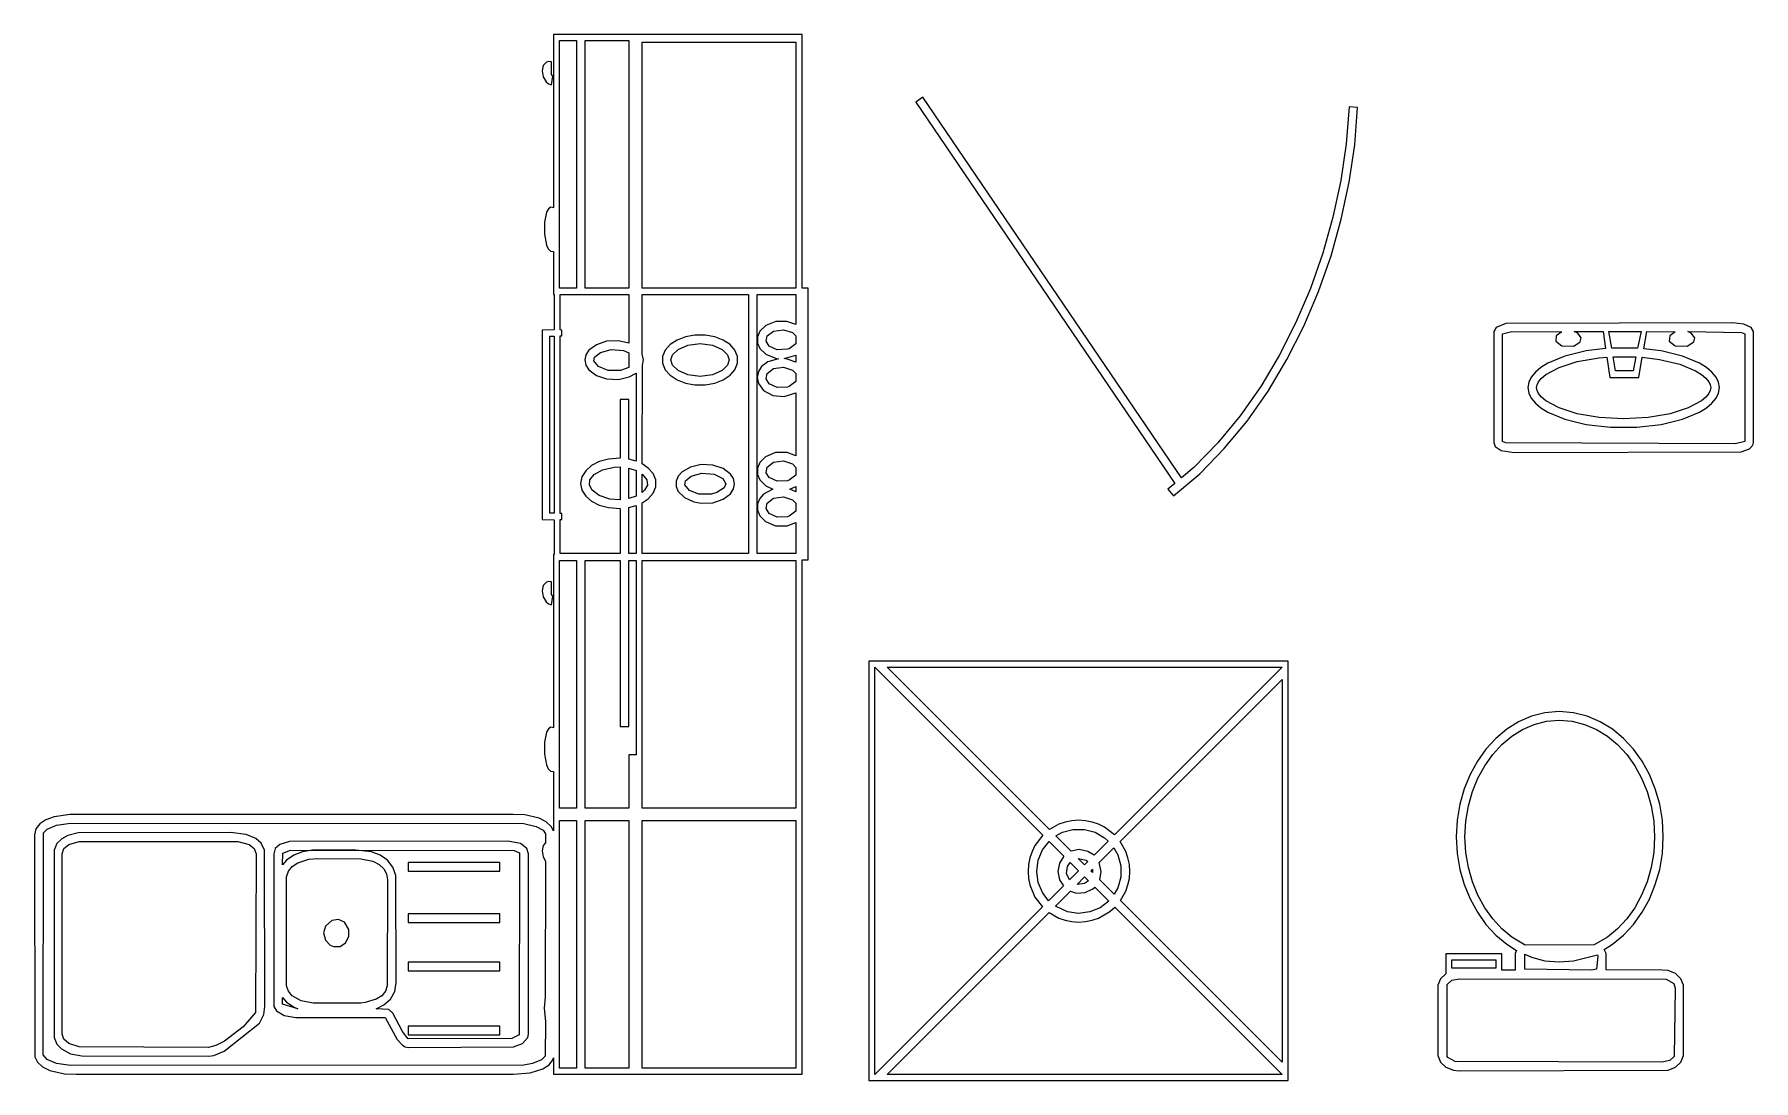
# Model space of a CAD drawing. Header units: metres. Extents: x -13 to 22, y -10.4 to 9.6.
# Drawn here: x -6.081 to -2.112, y -0.506 to 1.908 of the extents above; entities that cross this region are included whole.
import ezdxf

# ---------------------------------------------------------------- set-up
doc = ezdxf.new("R2010")
doc.units = ezdxf.units.M

msp = doc.modelspace()

# ---------------------------------------------------------------- linework, layer by layer
for p, q in [((-4.30846, 1.9079), (-4.88237, 1.9079)), ((-4.88237, 1.9079), (-4.88237, 1.508)), ((-4.30846, 1.32214), (-4.30846, 1.9079)), ((-4.86823, 1.32214), (-4.86823, 1.89375)), ((-4.86823, 1.89375), (-4.82892, 1.89375)), ((-4.82892, 1.89375), (-4.82892, 1.32214)), ((-4.80891, 1.32214), (-4.80891, 1.89375)), ((-4.80891, 1.89375), (-4.70847, 1.89375)), ((-4.70847, 1.89375), (-4.70847, 1.32214)), ((-4.67758, 1.32214), (-4.67758, 1.88995)), ((-4.67758, 1.88995), (-4.3226, 1.88995)), ((-4.3226, 1.88995), (-4.3226, 1.32214)), ((-4.90585, 1.83591), (-4.90849, 1.8235)), ((-4.89861, 1.84399), (-4.90585, 1.83591)), ((-4.89333, 1.84546), (-4.89861, 1.84399)), ((-4.88698, 1.84467), (-4.89333, 1.84546)), ((-4.88698, 1.81541), (-4.88698, 1.84467)), ((-4.90849, 1.8235), (-4.90636, 1.80991)), ((-4.90636, 1.80991), (-4.89925, 1.79823)), ((-4.89925, 1.79823), (-4.89377, 1.7941)), ((-4.89377, 1.7941), (-4.88698, 1.79161)), ((-4.8842, 1.81166), (-4.88698, 1.81541)), ((-4.88698, 1.79161), (-4.8842, 1.81166)), ((-4.02956, 1.76286), (-4.0461, 1.75162)), ((-4.0461, 1.75162), (-3.44763, 0.871902)), ((-3.43228, 0.884918), (-4.02956, 1.76286)), ((-3.04581, 1.74051), (-3.0526, 1.6555)), ((-3.02588, 1.73892), (-3.04581, 1.74051)), ((-3.03271, 1.65326), (-3.02588, 1.73892)), ((-3.0526, 1.6555), (-3.06508, 1.57048)), ((-3.04539, 1.56694), (-3.03271, 1.65326)), ((-3.06508, 1.57048), (-3.08308, 1.48608)), ((-3.06367, 1.48128), (-3.04539, 1.56694)), ((-4.88873, 1.50908), (-4.89401, 1.50533)), ((-4.88237, 1.508), (-4.88873, 1.50908)), ((-4.90315, 1.47433), (-4.90343, 1.44659)), ((-4.89819, 1.49767), (-4.90315, 1.47433)), ((-4.89401, 1.50533), (-4.89819, 1.49767)), ((-3.08308, 1.48608), (-3.10643, 1.40291)), ((-3.08736, 1.3969), (-3.06367, 1.48128)), ((-4.90343, 1.44659), (-4.89883, 1.42192)), ((-4.89883, 1.42192), (-4.89464, 1.41306)), ((-4.89464, 1.41306), (-4.88916, 1.40778)), ((-4.88916, 1.40778), (-4.88237, 1.407)), ((-4.88237, 1.407), (-4.88237, 1.30801)), ((-3.10643, 1.40291), (-3.13495, 1.32164)), ((-3.1163, 1.31441), (-3.08736, 1.3969)), ((-4.82892, 1.32214), (-4.86823, 1.32214)), ((-4.70847, 1.32214), (-4.80891, 1.32214)), ((-4.3226, 1.32214), (-4.67758, 1.32214)), ((-4.29434, 1.32214), (-4.30846, 1.32214)), ((-4.29434, 0.695663), (-4.29434, 1.32214)), ((-3.13495, 1.32164), (-3.16843, 1.24286)), ((-3.1503, 1.23442), (-3.1163, 1.31441)), ((-4.88237, 1.30801), (-4.88086, 1.30801)), ((-4.88086, 1.30801), (-4.88086, 1.22636)), ((-4.86671, 1.22586), (-4.86671, 1.30801)), ((-4.86671, 1.30801), (-4.70847, 1.30801)), ((-4.70847, 1.30801), (-4.70847, 1.19545)), ((-4.67758, 1.17014), (-4.67758, 1.30801)), ((-4.67758, 1.30801), (-4.43227, 1.30801)), ((-4.43227, 1.30801), (-4.43227, 0.709808)), ((-4.41226, 0.709808), (-4.41226, 1.30801)), ((-4.41226, 1.30801), (-4.3226, 1.30801)), ((-4.3226, 1.30801), (-4.3226, 1.23817)), ((-4.3923, 1.23656), (-4.40596, 1.22316)), ((-4.36931, 1.24538), (-4.3923, 1.23656)), ((-4.34346, 1.24541), (-4.36931, 1.24538)), ((-4.3226, 1.23817), (-4.34346, 1.24541)), ((-3.16843, 1.24286), (-3.20671, 1.16722)), ((-3.18919, 1.15758), (-3.1503, 1.23442)), ((-2.70581, 1.23137), (-2.7114, 1.22256)), ((-2.68381, 1.24097), (-2.70581, 1.23137)), ((-2.16071, 1.24274), (-2.68381, 1.24097)), ((-2.13469, 1.23965), (-2.16071, 1.24274)), ((-2.11778, 1.23137), (-2.13469, 1.23965)), ((-2.11215, 1.22256), (-2.11778, 1.23137)), ((-4.88086, 1.22636), (-4.90848, 1.22568)), ((-4.90848, 1.22568), (-4.90848, 0.788803)), ((-4.89078, 0.802948), (-4.89078, 1.21153)), ((-4.89078, 1.21153), (-4.88086, 1.21153)), ((-4.88086, 1.21153), (-4.88086, 0.802948)), ((-4.86292, 1.22568), (-4.86671, 1.22586)), ((-4.86671, 1.21205), (-4.86292, 1.21223)), ((-4.86671, 0.802444), (-4.86671, 1.21205)), ((-4.86292, 1.21223), (-4.86292, 1.22568)), ((-4.78328, 1.19197), (-4.80048, 1.17917)), ((-4.75966, 1.19971), (-4.78328, 1.19197)), ((-4.73238, 1.20091), (-4.75966, 1.19971)), ((-4.70847, 1.19545), (-4.73238, 1.20091)), ((-4.61301, 1.19217), (-4.62437, 1.17932)), ((-4.59723, 1.20265), (-4.61301, 1.19217)), ((-4.57785, 1.21019), (-4.59723, 1.20265)), ((-4.59453, 1.18111), (-4.57242, 1.19095)), ((-4.55573, 1.21423), (-4.57785, 1.21019)), ((-4.57242, 1.19095), (-4.5439, 1.19476)), ((-4.53207, 1.21423), (-4.55573, 1.21423)), ((-4.5439, 1.19476), (-4.5154, 1.19095)), ((-4.50996, 1.21019), (-4.53207, 1.21423)), ((-4.5154, 1.19095), (-4.49329, 1.18111)), ((-4.49059, 1.20265), (-4.50996, 1.21019)), ((-4.47481, 1.19217), (-4.49059, 1.20265)), ((-4.46344, 1.17932), (-4.47481, 1.19217)), ((-4.40596, 1.22316), (-4.41127, 1.21027)), ((-4.41127, 1.21027), (-4.41124, 1.19569)), ((-4.41124, 1.19569), (-4.40588, 1.18304)), ((-4.39168, 1.19987), (-4.38914, 1.21233)), ((-4.38445, 1.18877), (-4.39168, 1.19987)), ((-4.38914, 1.21233), (-4.37419, 1.22339)), ((-4.37419, 1.22339), (-4.35159, 1.2263)), ((-4.35159, 1.2263), (-4.33061, 1.21979)), ((-4.32275, 1.19398), (-4.33806, 1.18275)), ((-4.33061, 1.21979), (-4.3226, 1.21204)), ((-4.3226, 1.21204), (-4.32275, 1.19398)), ((-2.7114, 1.22256), (-2.71178, 0.966278)), ((-2.69144, 1.21725), (-2.6701, 1.22256)), ((-2.69144, 0.968292), (-2.69144, 1.21725)), ((-2.6701, 1.22256), (-2.55469, 1.22192)), ((-2.56738, 1.21248), (-2.56863, 1.20032)), ((-2.56863, 1.20032), (-2.55469, 1.18941)), ((-2.55469, 1.22192), (-2.56738, 1.21248)), ((-2.52698, 1.18828), (-2.51187, 1.19817)), ((-2.51794, 1.2188), (-2.52596, 1.22273)), ((-2.52596, 1.22273), (-2.45932, 1.22273)), ((-2.50992, 1.20746), (-2.51794, 1.2188)), ((-2.51187, 1.19817), (-2.50992, 1.20746)), ((-2.45932, 1.22273), (-2.45337, 1.18311)), ((-2.43935, 1.18414), (-2.44597, 1.22273)), ((-2.44597, 1.22273), (-2.3717, 1.22273)), ((-2.3717, 1.22273), (-2.37947, 1.18388)), ((-2.36545, 1.18269), (-2.35844, 1.22273)), ((-2.35844, 1.22273), (-2.29259, 1.22192)), ((-2.30528, 1.21248), (-2.30653, 1.20032)), ((-2.30653, 1.20032), (-2.29259, 1.18941)), ((-2.29259, 1.22192), (-2.30528, 1.21248)), ((-2.26486, 1.18828), (-2.24977, 1.19817)), ((-2.25584, 1.2188), (-2.26384, 1.22273)), ((-2.26384, 1.22273), (-2.13997, 1.22037)), ((-2.2478, 1.20746), (-2.25584, 1.2188)), ((-2.24977, 1.19817), (-2.2478, 1.20746)), ((-2.13997, 1.22037), (-2.13173, 1.2169)), ((-2.13173, 1.2169), (-2.13206, 0.968384)), ((-2.11176, 0.966278), (-2.11215, 1.22256)), ((-4.80734, 1.16855), (-4.80977, 1.15678)), ((-4.80977, 1.15678), (-4.80734, 1.14468)), ((-4.80048, 1.17917), (-4.80734, 1.16855)), ((-4.78954, 1.15453), (-4.78761, 1.16321)), ((-4.77875, 1.1413), (-4.78954, 1.15453)), ((-4.78761, 1.16321), (-4.77422, 1.17415)), ((-4.77422, 1.17415), (-4.74896, 1.18098)), ((-4.74896, 1.18098), (-4.7209, 1.17854)), ((-4.7209, 1.17854), (-4.70847, 1.17346)), ((-4.70847, 1.17346), (-4.70847, 1.13936)), ((-4.67432, 1.15678), (-4.67758, 1.17014)), ((-4.67674, 1.14468), (-4.67432, 1.15678)), ((-4.62437, 1.17932), (-4.63045, 1.16464)), ((-4.63045, 1.16464), (-4.63045, 1.14894)), ((-4.61125, 1.15678), (-4.60748, 1.16859)), ((-4.60748, 1.14499), (-4.61125, 1.15678)), ((-4.60748, 1.16859), (-4.59453, 1.18111)), ((-4.49329, 1.18111), (-4.48033, 1.16859)), ((-4.48033, 1.16859), (-4.47656, 1.15678)), ((-4.47656, 1.15678), (-4.48033, 1.14499)), ((-4.45737, 1.16464), (-4.46344, 1.17932)), ((-4.45737, 1.14894), (-4.45737, 1.16464)), ((-4.40588, 1.18304), (-4.3925, 1.16985)), ((-4.38719, 1.15269), (-4.40193, 1.14149)), ((-4.3925, 1.16985), (-4.36952, 1.16068)), ((-4.36314, 1.15965), (-4.38719, 1.15269)), ((-4.36578, 1.18031), (-4.38445, 1.18877)), ((-4.36952, 1.16068), (-4.36314, 1.15965)), ((-4.34229, 1.18135), (-4.36578, 1.18031)), ((-4.34981, 1.15976), (-4.3226, 1.16808)), ((-4.34325, 1.15878), (-4.34981, 1.15976)), ((-4.3226, 1.15135), (-4.34325, 1.15878)), ((-4.33806, 1.18275), (-4.34229, 1.18135)), ((-4.3226, 1.16808), (-4.3226, 1.15135)), ((-3.20671, 1.16722), (-3.24962, 1.09537)), ((-3.23283, 1.08449), (-3.18919, 1.15758)), ((-2.54733, 1.16563), (-2.58713, 1.14896)), ((-2.56075, 1.13939), (-2.51907, 1.15285)), ((-2.55469, 1.18941), (-2.52698, 1.18828)), ((-2.49831, 1.17764), (-2.54733, 1.16563)), ((-2.51907, 1.15285), (-2.46866, 1.16174)), ((-2.45337, 1.18311), (-2.49831, 1.17764)), ((-2.46866, 1.16174), (-2.45041, 1.1633)), ((-2.45041, 1.1633), (-2.44336, 1.11626)), ((-2.37947, 1.18388), (-2.43935, 1.18414)), ((-2.43593, 1.16425), (-2.38341, 1.16412)), ((-2.4303, 1.13142), (-2.43593, 1.16425)), ((-2.38341, 1.16412), (-2.38992, 1.13158)), ((-2.37706, 1.11626), (-2.3689, 1.16293)), ((-2.3689, 1.16293), (-2.3288, 1.15794)), ((-2.3253, 1.17764), (-2.36545, 1.18269)), ((-2.3288, 1.15794), (-2.28244, 1.14661)), ((-2.27626, 1.16563), (-2.3253, 1.17764)), ((-2.29259, 1.18941), (-2.26486, 1.18828)), ((-2.23648, 1.14896), (-2.27626, 1.16563)), ((-4.80734, 1.14468), (-4.80048, 1.13382)), ((-4.80048, 1.13382), (-4.78328, 1.12083)), ((-4.78328, 1.12083), (-4.75966, 1.11302)), ((-4.75609, 1.13271), (-4.77875, 1.1413)), ((-4.75966, 1.11302), (-4.73238, 1.11183)), ((-4.72734, 1.13269), (-4.75609, 1.13271)), ((-4.73238, 1.11183), (-4.7077, 1.11758)), ((-4.70847, 1.13936), (-4.72734, 1.13269)), ((-4.7077, 1.11758), (-4.69171, 1.12646)), ((-4.69171, 1.12646), (-4.69171, 0.923096)), ((-4.67758, 0.916901), (-4.67674, 1.14468)), ((-4.63045, 1.14894), (-4.62437, 1.13426)), ((-4.62437, 1.13426), (-4.61301, 1.1214)), ((-4.61301, 1.1214), (-4.59723, 1.11093)), ((-4.59453, 1.13248), (-4.60748, 1.14499)), ((-4.57242, 1.12263), (-4.59453, 1.13248)), ((-4.5439, 1.11882), (-4.57242, 1.12263)), ((-4.5154, 1.12263), (-4.5439, 1.11882)), ((-4.49329, 1.13248), (-4.5154, 1.12263)), ((-4.48033, 1.14499), (-4.49329, 1.13248)), ((-4.49059, 1.11093), (-4.47481, 1.1214)), ((-4.47481, 1.1214), (-4.46344, 1.13426)), ((-4.46344, 1.13426), (-4.45737, 1.14894)), ((-4.40909, 1.13045), (-4.41202, 1.1165)), ((-4.41202, 1.1165), (-4.40923, 1.1024)), ((-4.40193, 1.14149), (-4.40909, 1.13045)), ((-4.39168, 1.11314), (-4.38914, 1.12544)), ((-4.38445, 1.10156), (-4.39168, 1.11314)), ((-4.38914, 1.12544), (-4.37419, 1.13667)), ((-4.37419, 1.13667), (-4.35159, 1.13974)), ((-4.35159, 1.13974), (-4.33061, 1.13293)), ((-4.33061, 1.13293), (-4.3226, 1.12517)), ((-4.3226, 1.12517), (-4.32275, 1.10696)), ((-2.62503, 1.11716), (-2.63086, 1.10521)), ((-2.61563, 1.12851), (-2.62503, 1.11716)), ((-2.60292, 1.13914), (-2.61563, 1.12851)), ((-2.60823, 1.10632), (-2.60146, 1.11441)), ((-2.58713, 1.14896), (-2.60292, 1.13914)), ((-2.60146, 1.11441), (-2.5912, 1.12294)), ((-2.5912, 1.12294), (-2.56075, 1.13939)), ((-2.44336, 1.11626), (-2.37706, 1.11626)), ((-2.38992, 1.13158), (-2.4303, 1.13142)), ((-2.28244, 1.14661), (-2.24606, 1.13141)), ((-2.24606, 1.13141), (-2.23241, 1.12294)), ((-2.22069, 1.13914), (-2.23648, 1.14896)), ((-2.23241, 1.12294), (-2.22214, 1.11441)), ((-2.22214, 1.11441), (-2.21538, 1.10632)), ((-2.20796, 1.12851), (-2.22069, 1.13914)), ((-2.19856, 1.11716), (-2.20796, 1.12851)), ((-2.19273, 1.10521), (-2.19856, 1.11716)), ((-4.59723, 1.11093), (-4.57785, 1.10339)), ((-4.57785, 1.10339), (-4.55573, 1.09935)), ((-4.55573, 1.09935), (-4.53207, 1.09935)), ((-4.53207, 1.09935), (-4.50996, 1.10339)), ((-4.50996, 1.10339), (-4.49059, 1.11093)), ((-4.40923, 1.1024), (-4.39764, 1.08653)), ((-4.39764, 1.08653), (-4.37575, 1.07481)), ((-4.36578, 1.09296), (-4.38445, 1.10156)), ((-4.37575, 1.07481), (-4.34979, 1.07239)), ((-4.34229, 1.09399), (-4.36578, 1.09296)), ((-4.34979, 1.07239), (-4.3226, 1.08078)), ((-4.33806, 1.09541), (-4.34229, 1.09399)), ((-4.32275, 1.10696), (-4.33806, 1.09541)), ((-4.3226, 1.08078), (-4.3226, 0.935349)), ((-3.24962, 1.09537), (-3.29695, 1.02791)), ((-3.28105, 1.01579), (-3.23283, 1.08449)), ((-2.63086, 1.10521), (-2.63286, 1.09277)), ((-2.63286, 1.09277), (-2.63086, 1.08032)), ((-2.63086, 1.08032), (-2.62503, 1.06837)), ((-2.61285, 1.09277), (-2.61179, 1.09918)), ((-2.61179, 1.08636), (-2.61285, 1.09277)), ((-2.61179, 1.09918), (-2.60823, 1.10632)), ((-2.60823, 1.07921), (-2.61179, 1.08636)), ((-2.60147, 1.07114), (-2.60823, 1.07921)), ((-2.21538, 1.07921), (-2.22214, 1.07114)), ((-2.21538, 1.10632), (-2.21181, 1.09918)), ((-2.21181, 1.08636), (-2.21538, 1.07921)), ((-2.21181, 1.09918), (-2.21074, 1.09277)), ((-2.21074, 1.09277), (-2.21181, 1.08636)), ((-2.19856, 1.06837), (-2.19273, 1.08032)), ((-2.19073, 1.09277), (-2.19273, 1.10521)), ((-2.19273, 1.08032), (-2.19073, 1.09277)), ((-4.70847, 1.06531), (-4.72847, 1.06531)), ((-4.72847, 1.06531), (-4.72847, 0.929779)), ((-4.70847, 0.927673), (-4.70847, 1.06531)), ((-2.62503, 1.06837), (-2.61563, 1.05702)), ((-2.61563, 1.05702), (-2.60292, 1.04639)), ((-2.60292, 1.04639), (-2.58713, 1.03659)), ((-2.5912, 1.06261), (-2.60147, 1.07114)), ((-2.56075, 1.04616), (-2.5912, 1.06261)), ((-2.58713, 1.03659), (-2.54733, 1.01991)), ((-2.51907, 1.03268), (-2.56075, 1.04616)), ((-2.46866, 1.0238), (-2.51907, 1.03268)), ((-2.30453, 1.03268), (-2.35495, 1.0238)), ((-2.26285, 1.04616), (-2.30453, 1.03268)), ((-2.27626, 1.01991), (-2.23648, 1.03659)), ((-2.23241, 1.06261), (-2.26285, 1.04616)), ((-2.23648, 1.03659), (-2.22069, 1.04639)), ((-2.22214, 1.07114), (-2.23241, 1.06261)), ((-2.22069, 1.04639), (-2.20796, 1.05702)), ((-2.20796, 1.05702), (-2.19856, 1.06837)), ((-3.29695, 1.02791), (-3.34854, 0.965485)), ((-3.33368, 0.952103), (-3.28105, 1.01579)), ((-2.54733, 1.01991), (-2.49831, 1.0079)), ((-2.49831, 1.0079), (-2.44202, 1.00146)), ((-2.4118, 1.02061), (-2.46866, 1.0238)), ((-2.44202, 1.00146), (-2.38158, 1.00146)), ((-2.35495, 1.0238), (-2.4118, 1.02061)), ((-2.38158, 1.00146), (-2.3253, 1.0079)), ((-2.3253, 1.0079), (-2.27626, 1.01991)), ((-3.34854, 0.965485), (-3.40419, 0.908722)), ((-2.71178, 0.966278), (-2.70837, 0.956894)), ((-2.70837, 0.956894), (-2.69432, 0.94751)), ((-2.68388, 0.965118), (-2.69144, 0.968292)), ((-2.1546, 0.962967), (-2.68388, 0.965118)), ((-2.13206, 0.968384), (-2.1546, 0.962967)), ((-2.12106, 0.951691), (-2.1133, 0.959839)), ((-2.1133, 0.959839), (-2.11176, 0.966278)), ((-4.79424, 0.912949), (-4.80792, 0.901215)), ((-4.77655, 0.922028), (-4.79424, 0.912949)), ((-4.75571, 0.927887), (-4.77655, 0.922028)), ((-4.72847, 0.929779), (-4.75571, 0.927887)), ((-4.69171, 0.923096), (-4.70847, 0.927673)), ((-4.66342, 0.907379), (-4.67758, 0.916901)), ((-4.54155, 0.915253), (-4.56624, 0.909531)), ((-4.51427, 0.914062), (-4.54155, 0.915253)), ((-4.49066, 0.906326), (-4.51427, 0.914062)), ((-4.40608, 0.9198), (-4.41129, 0.906952)), ((-4.39268, 0.933441), (-4.40608, 0.9198)), ((-4.36955, 0.942825), (-4.39268, 0.933441)), ((-4.38914, 0.909164), (-4.37419, 0.920731)), ((-4.37419, 0.920731), (-4.35159, 0.923828)), ((-4.34322, 0.942856), (-4.36955, 0.942825)), ((-4.35159, 0.923828), (-4.33061, 0.916916)), ((-4.3226, 0.935349), (-4.34322, 0.942856)), ((-4.33061, 0.916916), (-4.3226, 0.908875)), ((-3.39058, 0.894073), (-3.33368, 0.952103)), ((-2.69432, 0.94751), (-2.66441, 0.942795)), ((-2.66441, 0.942795), (-2.14041, 0.944565)), ((-2.14041, 0.944565), (-2.12106, 0.951691)), ((-4.81674, 0.887375), (-4.81987, 0.871994)), ((-4.80792, 0.901215), (-4.81674, 0.887375)), ((-4.79947, 0.868134), (-4.79826, 0.87973)), ((-4.79826, 0.87973), (-4.78857, 0.892227)), ((-4.78857, 0.892227), (-4.76929, 0.903397)), ((-4.76929, 0.903397), (-4.74255, 0.909515)), ((-4.74255, 0.909515), (-4.72847, 0.909775)), ((-4.72847, 0.909775), (-4.72847, 0.834198)), ((-4.70847, 0.907166), (-4.69171, 0.901566)), ((-4.70847, 0.836807), (-4.70847, 0.907166)), ((-4.69171, 0.901566), (-4.69171, 0.842407)), ((-4.67758, 0.893051), (-4.66679, 0.87973)), ((-4.67758, 0.850937), (-4.67758, 0.893051)), ((-4.66679, 0.87973), (-4.66559, 0.868134)), ((-4.65207, 0.894516), (-4.66342, 0.907379)), ((-4.64598, 0.879837), (-4.65207, 0.894516)), ((-4.64598, 0.864151), (-4.64598, 0.879837)), ((-4.5943, 0.888382), (-4.599, 0.877136)), ((-4.599, 0.877136), (-4.599, 0.86496)), ((-4.58553, 0.898254), (-4.5943, 0.888382)), ((-4.56624, 0.909531), (-4.58553, 0.898254)), ((-4.57939, 0.868881), (-4.57745, 0.877594)), ((-4.57745, 0.877594), (-4.56421, 0.88855)), ((-4.56421, 0.88855), (-4.53973, 0.89534)), ((-4.53973, 0.89534), (-4.51117, 0.892868)), ((-4.51117, 0.892868), (-4.4913, 0.883011)), ((-4.4913, 0.883011), (-4.48416, 0.871109)), ((-4.47345, 0.893509), (-4.49066, 0.906326)), ((-4.4666, 0.882904), (-4.47345, 0.893509)), ((-4.46417, 0.87114), (-4.4666, 0.882904)), ((-4.41129, 0.906952), (-4.41124, 0.89241)), ((-4.41124, 0.89241), (-4.40588, 0.879745)), ((-4.40588, 0.879745), (-4.3925, 0.866547)), ((-4.39168, 0.896576), (-4.38914, 0.909164)), ((-4.38445, 0.885483), (-4.39168, 0.896576)), ((-4.36578, 0.877029), (-4.38445, 0.885483)), ((-4.34229, 0.878067), (-4.36578, 0.877029)), ((-4.33806, 0.879456), (-4.34229, 0.878067)), ((-4.32275, 0.890686), (-4.33806, 0.879456)), ((-4.3226, 0.908875), (-4.32275, 0.890686)), ((-3.45082, 0.843002), (-3.39058, 0.894073)), ((-3.40419, 0.908722), (-3.43228, 0.884918)), ((-4.81987, 0.871994), (-4.81674, 0.856613)), ((-4.81674, 0.856613), (-4.80792, 0.842773)), ((-4.80792, 0.842773), (-4.79424, 0.831024)), ((-4.79291, 0.855988), (-4.79947, 0.868134)), ((-4.77669, 0.843903), (-4.79291, 0.855988)), ((-4.75209, 0.83577), (-4.77669, 0.843903)), ((-4.72847, 0.834198), (-4.75209, 0.83577)), ((-4.69171, 0.842407), (-4.70847, 0.836807)), ((-4.67215, 0.855988), (-4.67758, 0.850937)), ((-4.67758, 0.827072), (-4.66342, 0.836609)), ((-4.66559, 0.868134), (-4.67215, 0.855988)), ((-4.66342, 0.836609), (-4.65207, 0.849457)), ((-4.65207, 0.849457), (-4.64598, 0.864151)), ((-4.599, 0.86496), (-4.5943, 0.853424)), ((-4.5943, 0.853424), (-4.57983, 0.839005)), ((-4.57983, 0.839005), (-4.55849, 0.829315)), ((-4.56865, 0.855591), (-4.57939, 0.868881)), ((-4.54659, 0.847046), (-4.56865, 0.855591)), ((-4.51784, 0.847061), (-4.54659, 0.847046)), ((-4.50516, 0.850571), (-4.51784, 0.847061)), ((-4.51427, 0.827377), (-4.49066, 0.835175)), ((-4.48851, 0.861343), (-4.50516, 0.850571)), ((-4.49066, 0.835175), (-4.47345, 0.848175)), ((-4.48416, 0.871109), (-4.48851, 0.861343)), ((-4.47345, 0.848175), (-4.4666, 0.859024)), ((-4.4666, 0.859024), (-4.46417, 0.87114)), ((-4.40588, 0.837296), (-4.41124, 0.824631)), ((-4.39743, 0.846786), (-4.40588, 0.837296)), ((-4.37569, 0.858185), (-4.39743, 0.846786)), ((-4.3925, 0.866547), (-4.37569, 0.858185)), ((-4.38914, 0.82634), (-4.37419, 0.837585)), ((-4.37419, 0.837585), (-4.35159, 0.840652)), ((-4.35159, 0.840652), (-4.33061, 0.833847)), ((-4.33693, 0.858795), (-4.3226, 0.864777)), ((-4.3226, 0.852264), (-4.33693, 0.858795)), ((-4.33061, 0.833847), (-4.3226, 0.826065)), ((-4.3226, 0.864777), (-4.3226, 0.852264)), ((-3.44763, 0.871902), (-3.46375, 0.858261)), ((-3.46375, 0.858261), (-3.45082, 0.843002)), ((-4.88086, 0.802948), (-4.89078, 0.802948)), ((-4.86292, 0.802261), (-4.86671, 0.802444)), ((-4.86292, 0.788803), (-4.86292, 0.802261)), ((-4.79424, 0.831024), (-4.77655, 0.821945)), ((-4.77655, 0.821945), (-4.75571, 0.816086)), ((-4.75571, 0.816086), (-4.72847, 0.814194)), ((-4.72847, 0.814194), (-4.72847, 0.709808)), ((-4.70847, 0.816299), (-4.69171, 0.820877)), ((-4.70847, 0.709808), (-4.70847, 0.816299)), ((-4.69171, 0.820877), (-4.69171, 0.709808)), ((-4.67758, 0.709808), (-4.67758, 0.827072)), ((-4.55849, 0.829315), (-4.54155, 0.826187)), ((-4.54155, 0.826187), (-4.51427, 0.827377)), ((-4.41124, 0.824631), (-4.41129, 0.810089)), ((-4.41129, 0.810089), (-4.40608, 0.797241)), ((-4.40608, 0.797241), (-4.39268, 0.7836)), ((-4.39168, 0.814056), (-4.38914, 0.82634)), ((-4.38445, 0.802475), (-4.39168, 0.814056)), ((-4.36578, 0.793854), (-4.38445, 0.802475)), ((-4.34229, 0.794907), (-4.36578, 0.793854)), ((-4.33806, 0.79631), (-4.34229, 0.794907)), ((-4.32275, 0.807877), (-4.33806, 0.79631)), ((-4.3226, 0.826065), (-4.32275, 0.807877)), ((-4.90848, 0.788803), (-4.88086, 0.788116)), ((-4.88086, 0.788116), (-4.88086, 0.70813)), ((-4.86671, 0.78862), (-4.86292, 0.788803)), ((-4.86671, 0.709808), (-4.86671, 0.78862)), ((-4.39268, 0.7836), (-4.36955, 0.774216)), ((-4.36955, 0.774216), (-4.34322, 0.774185)), ((-4.34322, 0.774185), (-4.3226, 0.781693)), ((-4.3226, 0.781693), (-4.3226, 0.709808)), ((-4.88086, 0.70813), (-4.88237, 0.70813)), ((-4.88237, 0.70813), (-4.88237, 0.308228)), ((-4.86823, 0.122375), (-4.86823, 0.693985)), ((-4.86823, 0.693985), (-4.82892, 0.693985)), ((-4.72847, 0.709808), (-4.86671, 0.709808)), ((-4.82892, 0.693985), (-4.82892, 0.122375)), ((-4.80891, 0.122375), (-4.80891, 0.693985)), ((-4.80891, 0.693985), (-4.72847, 0.693985)), ((-4.72847, 0.693985), (-4.72847, 0.310745)), ((-4.69171, 0.709808), (-4.70847, 0.709808)), ((-4.70847, 0.310745), (-4.70847, 0.693985)), ((-4.70847, 0.693985), (-4.69171, 0.693985)), ((-4.69171, 0.693985), (-4.69171, 0.245667)), ((-4.43227, 0.709808), (-4.67758, 0.709808)), ((-4.67758, 0.122375), (-4.67758, 0.693985)), ((-4.67758, 0.693985), (-4.3226, 0.693985)), ((-4.3226, 0.709808), (-4.41226, 0.709808)), ((-4.3226, 0.693985), (-4.3226, 0.122375)), ((-4.30846, -0.491638), (-4.30846, 0.695663)), ((-4.30846, 0.695663), (-4.29434, 0.695663)), ((-4.90585, 0.636124), (-4.90849, 0.623734)), ((-4.89861, 0.644226), (-4.90585, 0.636124)), ((-4.89333, 0.645676), (-4.89861, 0.644226)), ((-4.88698, 0.644897), (-4.89333, 0.645676)), ((-4.88698, 0.615646), (-4.88698, 0.644897)), ((-4.90849, 0.623734), (-4.90636, 0.610138)), ((-4.90636, 0.610138), (-4.89925, 0.598465)), ((-4.89925, 0.598465), (-4.89377, 0.59433)), ((-4.8842, 0.611893), (-4.88698, 0.615646)), ((-4.88698, 0.591843), (-4.8842, 0.611893)), ((-4.89377, 0.59433), (-4.88698, 0.591843)), ((-3.18616, 0.461975), (-4.15445, 0.461975)), ((-4.15445, 0.461975), (-4.15445, -0.506119)), ((-4.14032, 0.44783), (-3.75256, 0.059952)), ((-4.14032, -0.491928), (-4.14032, 0.44783)), ((-3.737, 0.072906), (-4.11203, 0.44783)), ((-4.11203, 0.44783), (-3.2003, 0.44783)), ((-3.2003, 0.44783), (-3.5874, 0.060837)), ((-3.18616, -0.506119), (-3.18616, 0.461975)), ((-3.57437, 0.045578), (-3.2003, 0.41954)), ((-3.2003, 0.41954), (-3.2003, -0.463638)), ((-2.65431, 0.321884), (-2.68182, 0.304672)), ((-2.62474, 0.334717), (-2.65431, 0.321884)), ((-2.59346, 0.342743), (-2.62474, 0.334717)), ((-2.61826, 0.315811), (-2.59012, 0.323029)), ((-2.56088, 0.345505), (-2.59346, 0.342743)), ((-2.59012, 0.323029), (-2.56085, 0.3255)), ((-2.52759, 0.342758), (-2.56088, 0.345505)), ((-2.56085, 0.3255), (-2.53085, 0.323029)), ((-2.53085, 0.323029), (-2.50209, 0.315811)), ((-2.49571, 0.334763), (-2.52759, 0.342758)), ((-2.46565, 0.321945), (-2.49571, 0.334763)), ((-2.43773, 0.304749), (-2.46565, 0.321945)), ((-4.89819, 0.297897), (-4.90315, 0.274567)), ((-4.89401, 0.305557), (-4.89819, 0.297897)), ((-4.88873, 0.309311), (-4.89401, 0.305557)), ((-4.88237, 0.308228), (-4.88873, 0.309311)), ((-4.72847, 0.310745), (-4.70847, 0.310745)), ((-2.70703, 0.283524), (-2.72968, 0.258835)), ((-2.68182, 0.304672), (-2.70703, 0.283524)), ((-2.69319, 0.269073), (-2.67006, 0.288498)), ((-2.67006, 0.288498), (-2.64499, 0.304184)), ((-2.64499, 0.304184), (-2.61826, 0.315811)), ((-2.50209, 0.315811), (-2.47485, 0.304184)), ((-2.47485, 0.304184), (-2.44937, 0.288498)), ((-2.44937, 0.288498), (-2.42592, 0.269073)), ((-2.41219, 0.2836), (-2.43773, 0.304749)), ((-2.38928, 0.258911), (-2.41219, 0.2836)), ((-4.90315, 0.274567), (-4.90343, 0.246826)), ((-4.90343, 0.246826), (-4.89883, 0.222137)), ((-4.69171, 0.245667), (-4.70847, 0.245667)), ((-4.70847, 0.245667), (-4.70847, 0.122375)), ((-2.72968, 0.258835), (-2.74951, 0.230988)), ((-2.73257, 0.220352), (-2.71413, 0.246246)), ((-2.71413, 0.246246), (-2.69319, 0.269073)), ((-2.42592, 0.269073), (-2.40475, 0.246246)), ((-2.40475, 0.246246), (-2.38614, 0.220352)), ((-2.36923, 0.231049), (-2.38928, 0.258911)), ((-4.89883, 0.222137), (-4.89464, 0.213287)), ((-4.89464, 0.213287), (-4.88916, 0.207993)), ((-4.88916, 0.207993), (-4.88237, 0.207214)), ((-4.88237, 0.207214), (-4.88237, 0.070328)), ((-2.76633, 0.200348), (-2.77986, 0.167252)), ((-2.74951, 0.230988), (-2.76633, 0.200348)), ((-2.74828, 0.191742), (-2.73257, 0.220352)), ((-2.38614, 0.220352), (-2.37032, 0.191742)), ((-2.35229, 0.200394), (-2.36923, 0.231049)), ((-2.33867, 0.167267), (-2.35229, 0.200394)), ((-2.77986, 0.167252), (-2.78986, 0.132034)), ((-2.77036, 0.12764), (-2.76096, 0.160721)), ((-2.76096, 0.160721), (-2.74828, 0.191742)), ((-2.37032, 0.191742), (-2.35757, 0.160721)), ((-2.35757, 0.160721), (-2.34814, 0.12764)), ((-2.32863, 0.13205), (-2.33867, 0.167267)), ((-4.82892, 0.122375), (-4.86823, 0.122375)), ((-4.70847, 0.122375), (-4.80891, 0.122375)), ((-4.3226, 0.122375), (-4.67758, 0.122375)), ((-2.78986, 0.132034), (-2.79607, 0.095032)), ((-2.77618, 0.092835), (-2.77036, 0.12764)), ((-2.34814, 0.12764), (-2.3423, 0.092835)), ((-2.32242, 0.095047), (-2.32863, 0.13205)), ((-6.06854, 0.08609), (-6.07762, 0.074463)), ((-6.05408, 0.095474), (-6.06854, 0.08609)), ((-6.03484, 0.102432), (-6.05408, 0.095474)), ((-6.05101, 0.074326), (-6.02969, 0.083099)), ((-5.99817, 0.107864), (-6.03484, 0.102432)), ((-6.02969, 0.083099), (-5.99707, 0.087891)), ((-4.97568, 0.108231), (-5.99817, 0.107864)), ((-5.99707, 0.087891), (-4.95096, 0.086884)), ((-4.94862, 0.10675), (-4.97568, 0.108231)), ((-4.95096, 0.086884), (-4.92242, 0.080521)), ((-4.91545, 0.099274), (-4.94862, 0.10675)), ((-4.92242, 0.080521), (-4.90613, 0.071396)), ((-4.89896, 0.091065), (-4.91545, 0.099274)), ((-4.88748, 0.080536), (-4.89896, 0.091065)), ((-4.88237, 0.070328), (-4.88748, 0.080536)), ((-4.86823, -0.477493), (-4.86823, 0.094101)), ((-4.86823, 0.094101), (-4.82892, 0.094101)), ((-4.82892, 0.094101), (-4.82892, -0.477493)), ((-4.80891, -0.477493), (-4.80891, 0.094101)), ((-4.80891, 0.094101), (-4.70847, 0.094101)), ((-4.70847, 0.094101), (-4.70847, -0.477493)), ((-4.67758, -0.477463), (-4.67758, 0.094101)), ((-4.67758, 0.094101), (-4.3226, 0.094101)), ((-4.3226, 0.094101), (-4.3226, -0.477463)), ((-3.71548, 0.085251), (-3.737, 0.072906)), ((-3.70113, 0.090302), (-3.71548, 0.085251)), ((-3.68602, 0.09343), (-3.70113, 0.090302)), ((-3.6703, 0.094498), (-3.68602, 0.09343)), ((-3.65414, 0.09343), (-3.6703, 0.094498)), ((-3.63869, 0.090302), (-3.65414, 0.09343)), ((-3.62404, 0.085251), (-3.63869, 0.090302)), ((-3.61035, 0.078415), (-3.62404, 0.085251)), ((-2.79607, 0.095032), (-2.79819, 0.056625)), ((-2.77818, 0.056625), (-2.77618, 0.092835)), ((-2.3423, 0.092835), (-2.34029, 0.056625)), ((-2.32028, 0.056625), (-2.32242, 0.095047)), ((-6.07762, 0.074463), (-6.08078, 0.060822)), ((-6.08078, 0.060822), (-6.07999, -0.451279)), ((-6.0605, -0.446762), (-6.05965, 0.065704)), ((-6.05965, 0.065704), (-6.05101, 0.074326)), ((-6.02873, 0.040924), (-6.03549, 0.025619)), ((-6.01736, 0.052109), (-6.02873, 0.040924)), ((-6.00357, 0.059418), (-6.01736, 0.052109)), ((-5.97983, 0.065201), (-6.00357, 0.059418)), ((-6.00134, 0.038498), (-5.97734, 0.045349)), ((-5.62798, 0.066254), (-5.97983, 0.065201)), ((-5.97734, 0.045349), (-5.61148, 0.045349)), ((-5.59195, 0.062073), (-5.62798, 0.066254)), ((-5.61148, 0.045349), (-5.58524, 0.038498)), ((-5.56946, 0.052536), (-5.59195, 0.062073)), ((-5.55733, 0.041519), (-5.56946, 0.052536)), ((-5.5499, 0.025925), (-5.55733, 0.041519)), ((-5.49178, 0.045349), (-5.51428, 0.038498)), ((-4.98758, 0.046249), (-5.49178, 0.045349)), ((-4.95819, 0.040817), (-4.98758, 0.046249)), ((-4.94371, 0.029327), (-4.95819, 0.040817)), ((-4.90613, 0.071396), (-4.90105, 0.063538)), ((-4.90074, 0.042648), (-4.90585, 0.036255)), ((-4.90105, 0.063538), (-4.90074, 0.042648)), ((-3.75256, 0.059952), (-3.77086, 0.036011)), ((-3.75354, 0.026001), (-3.73831, 0.045929)), ((-3.73831, 0.045929), (-3.70395, 0.011581)), ((-3.72264, 0.058548), (-3.70763, 0.066864)), ((-3.68713, 0.023056), (-3.72264, 0.058548)), ((-3.70763, 0.066864), (-3.6833, 0.073608)), ((-3.6833, 0.073608), (-3.6568, 0.073608)), ((-3.6568, 0.073608), (-3.63177, 0.066803)), ((-3.60155, 0.046707), (-3.63449, 0.013763)), ((-3.63177, 0.066803), (-3.60997, 0.054108)), ((-3.5874, 0.060837), (-3.61035, 0.078415)), ((-3.60997, 0.054108), (-3.60155, 0.046707)), ((-3.56111, 0.022339), (-3.57437, 0.045578)), ((-2.79819, 0.056625), (-2.79607, 0.018219)), ((-2.77618, 0.020416), (-2.77818, 0.056625)), ((-2.34029, 0.056625), (-2.3423, 0.020416)), ((-2.32242, 0.018204), (-2.32028, 0.056625)), ((-6.03549, 0.025619), (-6.03546, -0.407013)), ((-6.01639, 0.017075), (-6.01244, 0.029327)), ((-6.01639, -0.398636), (-6.01639, 0.017075)), ((-6.01244, 0.029327), (-6.00134, 0.038498)), ((-5.58524, 0.038498), (-5.57318, 0.029327)), ((-5.57318, 0.029327), (-5.56891, 0.017075)), ((-5.56891, 0.017075), (-5.57042, -0.34874)), ((-5.54892, -0.335144), (-5.5499, 0.025925)), ((-5.52461, 0.029327), (-5.52826, 0.017075)), ((-5.52826, 0.017075), (-5.52785, -0.334808)), ((-5.51428, 0.038498), (-5.52461, 0.029327)), ((-5.50826, -0.008224), (-5.50739, 0.018951)), ((-5.49889, 0.002625), (-5.50826, -0.008224)), ((-5.50739, 0.018951), (-5.48914, 0.025528)), ((-5.48184, 0.014297), (-5.49889, 0.002625)), ((-5.48914, 0.025528), (-4.97321, 0.024765)), ((-5.46162, 0.021896), (-5.48184, 0.014297)), ((-5.47272, -0.003494), (-5.44725, 0.004532)), ((-5.43883, 0.025665), (-5.46162, 0.021896)), ((-5.44725, 0.004532), (-5.42654, 0.006149)), ((-5.34631, 0.026154), (-5.43883, 0.025665)), ((-5.42654, 0.006149), (-5.32736, 0.005737)), ((-5.30266, 0.021912), (-5.34631, 0.026154)), ((-5.32736, 0.005737), (-5.29918, -0.000122)), ((-5.28235, 0.014252), (-5.30266, 0.021912)), ((-5.26538, 0.002457), (-5.28235, 0.014252)), ((-5.25291, -0.013519), (-5.26538, 0.002457)), ((-4.97321, 0.024765), (-4.96107, 0.019165)), ((-4.96107, 0.019165), (-4.96147, -0.400818)), ((-4.94011, 0.017075), (-4.94371, 0.029327)), ((-4.94011, -0.398636), (-4.94011, 0.017075)), ((-4.90585, 0.036255), (-4.90849, 0.023849)), ((-4.90849, 0.023849), (-4.90636, 0.010254)), ((-4.90636, 0.010254), (-4.90076, 0.000534)), ((-4.90076, 0.000534), (-4.90125, -0.312622)), ((-3.78267, 0.00769), (-3.7858, -0.007751)), ((-3.77765, 0.022339), (-3.78267, 0.00769)), ((-3.77086, 0.036011), (-3.77765, 0.022339)), ((-3.76686, -0.023895), (-3.76337, 0.002457)), ((-3.76337, 0.002457), (-3.75354, 0.026001)), ((-3.70395, 0.011581), (-3.71432, -0.004105)), ((-3.66846, 0.02681), (-3.68713, 0.023056)), ((-3.67072, 0.006653), (-3.65283, 0.00264)), ((-3.65616, -0.007904), (-3.67072, 0.006653)), ((-3.64862, 0.022842), (-3.66846, 0.02681)), ((-3.65283, 0.00264), (-3.64864, -0.000381)), ((-3.63449, 0.013763), (-3.64862, 0.022842)), ((-3.62247, -0.002502), (-3.58876, 0.031189)), ((-3.58876, 0.031189), (-3.57956, 0.014587)), ((-3.57956, 0.014587), (-3.57275, -0.010407)), ((-3.55606, 0.00769), (-3.56111, 0.022339)), ((-3.55293, -0.007751), (-3.55606, 0.00769)), ((-2.79607, 0.018219), (-2.78986, -0.018768)), ((-2.77036, -0.014374), (-2.77618, 0.020416)), ((-2.3423, 0.020416), (-2.34814, -0.014374)), ((-2.32863, -0.018784), (-2.32242, 0.018204)), ((-5.49884, -0.035965), (-5.49425, -0.023071)), ((-5.49884, -0.28717), (-5.49884, -0.035965)), ((-5.49425, -0.023071), (-5.48541, -0.012146)), ((-5.48541, -0.012146), (-5.47272, -0.003494)), ((-5.29918, -0.000122), (-5.28481, -0.007507)), ((-5.28481, -0.007507), (-5.27426, -0.017334)), ((-5.27426, -0.017334), (-5.26775, -0.029297)), ((-5.26775, -0.029297), (-5.26553, -0.043076)), ((-5.24635, -0.032761), (-5.25291, -0.013519)), ((-5.24554, -0.280899), (-5.24635, -0.032761)), ((-5.00623, -0.002975), (-5.21808, -0.002975)), ((-5.21808, -0.002975), (-5.21808, -0.02298)), ((-5.21808, -0.02298), (-5.00623, -0.02298)), ((-5.00623, -0.02298), (-5.00623, -0.002975)), ((-3.7858, -0.007751), (-3.78687, -0.023911)), ((-3.78687, -0.023911), (-3.7858, -0.039627)), ((-3.7858, -0.039627), (-3.78267, -0.054733)), ((-3.7634, -0.049393), (-3.76686, -0.023895)), ((-3.71432, -0.004105), (-3.71828, -0.023926)), ((-3.71828, -0.023926), (-3.71432, -0.043213)), ((-3.698, -0.027908), (-3.69586, -0.01181)), ((-3.69119, -0.042938), (-3.698, -0.027908)), ((-3.69586, -0.01181), (-3.68982, -0.002548)), ((-3.67032, -0.022049), (-3.69119, -0.042938)), ((-3.68982, -0.002548), (-3.67032, -0.022049)), ((-3.67326, -0.053299), (-3.65616, -0.036194)), ((-3.64864, -0.000381), (-3.65616, -0.007904)), ((-3.65616, -0.036194), (-3.64708, -0.045273)), ((-3.64201, -0.022049), (-3.63826, -0.018295)), ((-3.63785, -0.026215), (-3.64201, -0.022049)), ((-3.63826, -0.018295), (-3.63785, -0.026215)), ((-3.61769, -0.023926), (-3.62247, -0.002502)), ((-3.62144, -0.042618), (-3.61769, -0.023926)), ((-3.57275, -0.036911), (-3.5795, -0.061218)), ((-3.57275, -0.010407), (-3.57275, -0.036911)), ((-3.55606, -0.054733), (-3.55293, -0.039627)), ((-3.55186, -0.023911), (-3.55293, -0.007751)), ((-3.55293, -0.039627), (-3.55186, -0.023911)), ((-2.78986, -0.018768), (-2.77986, -0.053986)), ((-2.76096, -0.047455), (-2.77036, -0.014374)), ((-2.34814, -0.014374), (-2.35757, -0.047455)), ((-2.33867, -0.054016), (-2.32863, -0.018784)), ((-5.26553, -0.043076), (-5.26608, -0.28717)), ((-3.78267, -0.054733), (-3.77086, -0.082519)), ((-3.75362, -0.072388), (-3.7634, -0.049393)), ((-3.73929, -0.091003), (-3.75362, -0.072388)), ((-3.70534, -0.057068), (-3.73929, -0.091003)), ((-3.7238, -0.103806), (-3.68909, -0.069107)), ((-3.71432, -0.043213), (-3.70534, -0.057068)), ((-3.68909, -0.069107), (-3.67516, -0.073273)), ((-3.67516, -0.073273), (-3.65491, -0.071945)), ((-3.65633, -0.051331), (-3.67326, -0.053299)), ((-3.64708, -0.045273), (-3.65633, -0.051331)), ((-3.65491, -0.071945), (-3.63736, -0.063278)), ((-3.63736, -0.063278), (-3.63292, -0.059433)), ((-3.63292, -0.059433), (-3.60046, -0.091919)), ((-3.58783, -0.076233), (-3.62144, -0.042618)), ((-3.5795, -0.061218), (-3.58783, -0.076233)), ((-3.57346, -0.090591), (-3.56111, -0.069076)), ((-3.56111, -0.069076), (-3.55606, -0.054733)), ((-2.77986, -0.053986), (-2.76633, -0.087082)), ((-2.74828, -0.078476), (-2.76096, -0.047455)), ((-2.73257, -0.107101), (-2.74828, -0.078476)), ((-2.37032, -0.078476), (-2.38614, -0.107101)), ((-2.35757, -0.047455), (-2.37032, -0.078476)), ((-2.35229, -0.087128), (-2.33867, -0.054016)), ((-3.75343, -0.105148), (-4.14032, -0.491928)), ((-4.11208, -0.491974), (-3.73817, -0.118179)), ((-3.77086, -0.082519), (-3.75343, -0.105148)), ((-3.73817, -0.118179), (-3.71548, -0.131226)), ((-3.6958, -0.116974), (-3.7238, -0.103806)), ((-3.67029, -0.120438), (-3.6958, -0.116974)), ((-3.64392, -0.116943), (-3.67029, -0.120438)), ((-3.62038, -0.107117), (-3.64392, -0.116943)), ((-3.62404, -0.131226), (-3.59776, -0.116028)), ((-3.60046, -0.091919), (-3.62038, -0.107117)), ((-3.59776, -0.116028), (-3.5863, -0.106033)), ((-3.5863, -0.106033), (-3.2003, -0.491974)), ((-3.2003, -0.463638), (-3.57346, -0.090591)), ((-2.76633, -0.087082), (-2.74951, -0.117722)), ((-2.74951, -0.117722), (-2.72968, -0.145569)), ((-2.71413, -0.13298), (-2.73257, -0.107101)), ((-2.38614, -0.107101), (-2.40475, -0.13298)), ((-2.38928, -0.145645), (-2.36923, -0.117798)), ((-2.36923, -0.117798), (-2.35229, -0.087128)), ((-5.40884, -0.149887), (-5.41299, -0.165222)), ((-5.39439, -0.136749), (-5.40884, -0.149887)), ((-5.37871, -0.134521), (-5.39439, -0.136749)), ((-5.36516, -0.1409), (-5.37871, -0.134521)), ((-5.35474, -0.157227), (-5.36516, -0.1409)), ((-5.35474, -0.173981), (-5.35474, -0.157227)), ((-5.00623, -0.121506), (-5.21808, -0.121506)), ((-5.21808, -0.121506), (-5.21808, -0.141495)), ((-5.21808, -0.141495), (-5.00623, -0.141495)), ((-5.00623, -0.141495), (-5.00623, -0.121506)), ((-3.71548, -0.131226), (-3.70114, -0.136246)), ((-3.70114, -0.136246), (-3.68602, -0.139374)), ((-3.68602, -0.139374), (-3.6703, -0.140442)), ((-3.6703, -0.140442), (-3.65414, -0.139374)), ((-3.65414, -0.139374), (-3.63869, -0.136246)), ((-3.63869, -0.136246), (-3.62404, -0.131226)), ((-2.72968, -0.145569), (-2.70703, -0.170258)), ((-2.69319, -0.155807), (-2.71413, -0.13298)), ((-2.67006, -0.175232), (-2.69319, -0.155807)), ((-2.42592, -0.155807), (-2.44937, -0.175232)), ((-2.40475, -0.13298), (-2.42592, -0.155807)), ((-2.41219, -0.170349), (-2.38928, -0.145645)), ((-5.41299, -0.165222), (-5.40884, -0.181839)), ((-5.40884, -0.181839), (-5.39792, -0.193588)), ((-5.39792, -0.193588), (-5.39062, -0.196869)), ((-5.39062, -0.196869), (-5.37505, -0.196869)), ((-5.37505, -0.196869), (-5.36235, -0.188461)), ((-5.36235, -0.188461), (-5.35474, -0.173981)), ((-2.70703, -0.170258), (-2.68182, -0.191406)), ((-2.68182, -0.191406), (-2.65898, -0.205704)), ((-2.6394, -0.193344), (-2.67006, -0.175232)), ((-2.48024, -0.19252), (-2.6394, -0.193344)), ((-2.44937, -0.175232), (-2.48024, -0.19252)), ((-2.45689, -0.203293), (-2.43773, -0.191498)), ((-2.43773, -0.191498), (-2.41219, -0.170349)), ((-5.00623, -0.232681), (-5.21808, -0.232681)), ((-5.21808, -0.232681), (-5.21808, -0.252686)), ((-5.00623, -0.252686), (-5.00623, -0.232681)), ((-2.69267, -0.213593), (-2.82259, -0.213593)), ((-2.82259, -0.213593), (-2.82259, -0.259521)), ((-2.80844, -0.246536), (-2.80844, -0.227722)), ((-2.80844, -0.227722), (-2.70682, -0.227722)), ((-2.70682, -0.227722), (-2.70682, -0.246536)), ((-2.69267, -0.250977), (-2.69267, -0.213593)), ((-2.65898, -0.205704), (-2.66228, -0.21283)), ((-2.66228, -0.21283), (-2.66205, -0.250977)), ((-2.63998, -0.248703), (-2.6403, -0.214706)), ((-2.6403, -0.214706), (-2.62474, -0.221466)), ((-2.62474, -0.221466), (-2.59346, -0.229477)), ((-2.59346, -0.229477), (-2.56088, -0.232239)), ((-2.56088, -0.232239), (-2.52759, -0.229492)), ((-2.52759, -0.229492), (-2.47227, -0.215973)), ((-2.47113, -0.218887), (-2.4742, -0.248703)), ((-2.47227, -0.215973), (-2.47113, -0.218887)), ((-2.4519, -0.21283), (-2.45689, -0.203293)), ((-2.4519, -0.250381), (-2.4519, -0.21283)), ((-5.21808, -0.252686), (-5.00623, -0.252686)), ((-2.83449, -0.270966), (-2.84048, -0.286224)), ((-2.82259, -0.259521), (-2.83449, -0.270966)), ((-2.81923, -0.284409), (-2.80847, -0.274506)), ((-2.80847, -0.274506), (-2.79065, -0.270966)), ((-2.70682, -0.246536), (-2.80844, -0.246536)), ((-2.79065, -0.270966), (-2.31337, -0.271942)), ((-2.66205, -0.250977), (-2.69267, -0.250977)), ((-2.48627, -0.250961), (-2.63998, -0.248703)), ((-2.4742, -0.248703), (-2.48627, -0.250961)), ((-2.323, -0.250977), (-2.4519, -0.250381)), ((-2.30917, -0.252396), (-2.323, -0.250977)), ((-2.31337, -0.271942), (-2.2962, -0.282211)), ((-2.29187, -0.259308), (-2.30917, -0.252396)), ((-2.27966, -0.270966), (-2.29187, -0.259308)), ((-2.27368, -0.286224), (-2.27966, -0.270966)), ((-5.5083, -0.330017), (-5.50827, -0.314484)), ((-5.50827, -0.314484), (-5.49855, -0.325424)), ((-5.49425, -0.29982), (-5.49884, -0.28717)), ((-5.48541, -0.310349), (-5.49425, -0.29982)), ((-5.46503, -0.321701), (-5.48541, -0.310349)), ((-5.27904, -0.310349), (-5.29153, -0.318542)), ((-5.27048, -0.29982), (-5.27904, -0.310349)), ((-5.26608, -0.28717), (-5.27048, -0.29982)), ((-5.25873, -0.317963), (-5.24886, -0.300323)), ((-5.24886, -0.300323), (-5.24554, -0.280899)), ((-4.90125, -0.312622), (-4.90388, -0.339096)), ((-2.84048, -0.286224), (-2.84048, -0.448318)), ((-2.8192, -0.450439), (-2.81923, -0.284409)), ((-2.2962, -0.282211), (-2.29324, -0.292648)), ((-2.29324, -0.292648), (-2.29497, -0.450439)), ((-2.27368, -0.448318), (-2.27368, -0.286224)), ((-5.57042, -0.34874), (-5.599, -0.381943)), ((-5.56076, -0.373749), (-5.55103, -0.353638)), ((-5.55103, -0.353638), (-5.54892, -0.335144)), ((-5.52785, -0.334808), (-5.52185, -0.345215)), ((-5.52185, -0.345215), (-5.50415, -0.356018)), ((-5.4722, -0.340347), (-5.5083, -0.330017)), ((-5.50415, -0.356018), (-5.47742, -0.360336)), ((-5.49855, -0.325424), (-5.4814, -0.336548)), ((-5.4814, -0.336548), (-5.4722, -0.340347)), ((-5.43724, -0.327133), (-5.46503, -0.321701)), ((-5.32736, -0.327133), (-5.43724, -0.327133)), ((-5.31712, -0.326019), (-5.32736, -0.327133)), ((-5.29153, -0.318542), (-5.31712, -0.326019)), ((-5.29202, -0.340347), (-5.2738, -0.331451)), ((-5.2625, -0.342072), (-5.29202, -0.340347)), ((-5.2738, -0.331451), (-5.25873, -0.317963)), ((-5.25296, -0.350311), (-5.2625, -0.342072)), ((-5.23132, -0.393097), (-5.25296, -0.350311)), ((-4.90388, -0.339096), (-4.90076, -0.370178)), ((-5.64278, -0.438461), (-5.56076, -0.373749)), ((-5.599, -0.381943), (-5.64224, -0.414978)), ((-5.47742, -0.360336), (-5.27063, -0.360336)), ((-5.27063, -0.360336), (-5.24301, -0.411667)), ((-5.21758, -0.409592), (-5.23132, -0.393097)), ((-5.00623, -0.380402), (-5.21808, -0.380402)), ((-5.21808, -0.380402), (-5.21808, -0.400406)), ((-5.00623, -0.400406), (-5.00623, -0.380402)), ((-4.90076, -0.370178), (-4.90189, -0.449371)), ((-6.03546, -0.407013), (-6.02887, -0.421814)), ((-6.02887, -0.421814), (-6.01808, -0.433029)), ((-6.01808, -0.433029), (-5.99706, -0.444138)), ((-6.01244, -0.4104), (-6.01639, -0.398636)), ((-6.00134, -0.420288), (-6.01244, -0.4104)), ((-5.97734, -0.428482), (-6.00134, -0.420288)), ((-5.67909, -0.429626), (-5.97734, -0.428482)), ((-5.66183, -0.425446), (-5.67909, -0.429626)), ((-5.64224, -0.414978), (-5.66183, -0.425446)), ((-5.24301, -0.411667), (-5.23116, -0.4245)), ((-5.23116, -0.4245), (-5.22475, -0.428268)), ((-5.22475, -0.428268), (-5.21808, -0.429626)), ((-5.21808, -0.400406), (-5.00623, -0.400406)), ((-5.21808, -0.429626), (-4.97464, -0.428482)), ((-4.97827, -0.408813), (-5.21758, -0.409592)), ((-4.96147, -0.400818), (-4.97827, -0.408813)), ((-4.97464, -0.428482), (-4.95367, -0.420288)), ((-4.95367, -0.420288), (-4.94174, -0.406631)), ((-4.94174, -0.406631), (-4.94011, -0.398636)), ((-6.07999, -0.451279), (-6.07379, -0.463943)), ((-6.07379, -0.463943), (-6.06195, -0.474472)), ((-6.06195, -0.474472), (-6.04503, -0.482666)), ((-6.05101, -0.457718), (-6.0605, -0.446762)), ((-6.02969, -0.466492), (-6.05101, -0.457718)), ((-5.99707, -0.471283), (-6.02969, -0.466492)), ((-4.95096, -0.470276), (-5.99707, -0.471283)), ((-5.99706, -0.444138), (-5.97151, -0.44928)), ((-5.97151, -0.44928), (-5.67773, -0.449585)), ((-5.67773, -0.449585), (-5.66634, -0.447983)), ((-5.66634, -0.447983), (-5.64278, -0.438461)), ((-4.93068, -0.466522), (-4.95096, -0.470276)), ((-4.91011, -0.45787), (-4.93068, -0.466522)), ((-4.90189, -0.449371), (-4.91011, -0.45787)), ((-4.9066, -0.478867), (-4.89256, -0.469482)), ((-4.89256, -0.469482), (-4.88379, -0.45787)), ((-4.88379, -0.45787), (-4.88237, -0.453735)), ((-4.88237, -0.453735), (-4.88237, -0.491638)), ((-2.84048, -0.448318), (-2.83449, -0.463837)), ((-2.83449, -0.463837), (-2.8223, -0.475327)), ((-2.8223, -0.475327), (-2.80498, -0.481995)), ((-2.81795, -0.452591), (-2.8192, -0.450439)), ((-2.80098, -0.462402), (-2.81795, -0.452591)), ((-2.32347, -0.463348), (-2.80098, -0.462402)), ((-2.30544, -0.459946), (-2.32347, -0.463348)), ((-2.30917, -0.481995), (-2.29187, -0.475327)), ((-2.29497, -0.450439), (-2.30544, -0.459946)), ((-2.29187, -0.475327), (-2.27966, -0.463837)), ((-2.27966, -0.463837), (-2.27368, -0.448318)), ((-6.04503, -0.482666), (-6.01134, -0.490143)), ((-6.01134, -0.490143), (-5.98416, -0.491638)), ((-5.98416, -0.491638), (-4.97568, -0.491638)), ((-4.97568, -0.491638), (-4.93652, -0.488327)), ((-4.93652, -0.488327), (-4.9066, -0.478867)), ((-4.88237, -0.491638), (-4.30846, -0.491638)), ((-4.82892, -0.477493), (-4.86823, -0.477493)), ((-4.70847, -0.477493), (-4.80891, -0.477493)), ((-4.3226, -0.477463), (-4.67758, -0.477463)), ((-4.15445, -0.506119), (-3.18616, -0.506119)), ((-3.2003, -0.491974), (-4.11208, -0.491974)), ((-2.80498, -0.481995), (-2.79117, -0.483337)), ((-2.79117, -0.483337), (-2.30917, -0.481995))]:
    msp.add_line(p, q)

doc.saveas('drawing.dxf')
